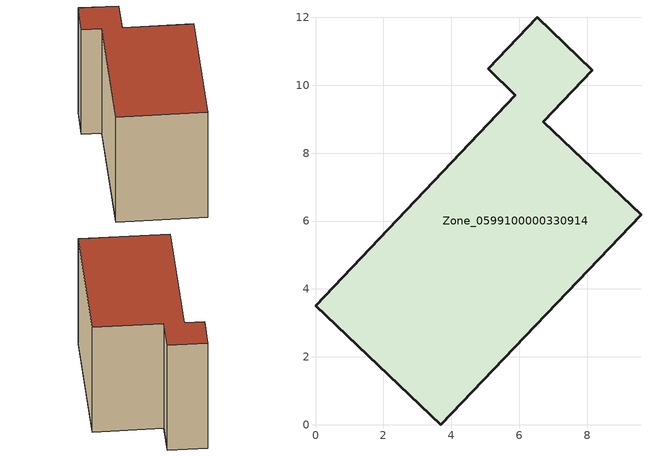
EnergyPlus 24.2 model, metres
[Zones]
Zone_0599100000330914
 floor ground (C_G): 5.09,10.48 6.54,12 8.15,10.45 6.71,8.93 9.59,6.19 3.69,0 0,3.51 5.89,9.71 z3.21
 wall outside (C_F): 3.69,0 9.59,6.19 6.71,8.93 8.15,10.45 6.54,12 5.09,10.48 5.89,9.71 0,3.51 3.69,0 z3.21:10.24
 roof outside (C_R): 5.89,9.71 0,3.51 3.69,0 9.59,6.19 6.71,8.93 8.15,10.45 6.54,12 5.09,10.48 z10.24
[BUILDING]
Pand.0599100000330914: North Axis=0; Terrain=City; Loads Convergence Tolerance Value=0.04; Temperature Convergence Tolerance Value=0.4; Solar Distribution=FullExterior; Maximum Number of Warmup Days=25; Minimum Number of Warmup Days=1
[Site:Location]
Rotterdam.The.Hague.AP_ZH_NLD Design_Conditions: Latitude=51.96; Longitude=4.45; Time Zone=1; Elevation=-4.5
[SITE:GROUNDTEMPERATURE:BUILDINGSURFACE]
18, 18, 18, 18, 18, 18, 18, 18, 18, 18, 18, 18
[MATERIAL] Thermal Absorptance=0.9; Solar Absorptance=0.7; Visible Absorptance=0.7
Name | Roughness | Thickness | Conductivity | Density | Specific Heat
G.TI.1975-1991 | MediumSmooth | 0.15 | 0.288461 | 540 | 1210
F.TI.1975-1991 | Rough | 0.3 | 0.230769 | 1920 | 840
R.TI.1975-1991 | MediumRough | 0.2 | 0.153846 | 1500 | 1000
[CONSTRUCTION]
C_G: G.TI.1975-1991
C_F: F.TI.1975-1991
C_R: R.TI.1975-1991
[ZONE]
Zone_0599100000330914: Type=1; Multiplier=1; Ceiling Height=Autocalculate; Volume=Autocalculate; Floor Area=autocalculate; Part of Total Floor Area=Yes
[ZONEINFILTRATION:DESIGNFLOWRATE]
Infil_Zone_0599100000330914: Zone or ZoneList or Space or SpaceList=Zone_0599100000330914; Schedule=AlwaysOn; Design Flow Rate Calculation Method=Flow/Area; Flow Rate per Floor Area=0.003; Constant Term Coefficient=1; Temperature Term Coefficient=0; Velocity Term Coefficient=0; Velocity Squared Term Coefficient=0
[HVACTEMPLATE:ZONE:IDEALLOADSAIRSYSTEM]
Zone_0599100000330914: Maximum Heating Supply Air Temperature=50; Minimum Cooling Supply Air Temperature=13; Maximum Heating Supply Air Humidity Ratio=0.0156; Minimum Cooling Supply Air Humidity Ratio=0.0077; Heating Limit=NoLimit; Cooling Limit=NoLimit; Dehumidification Control Type=ConstantSensibleHeatRatio; Cooling Sensible Heat Ratio=0.7; Dehumidification Setpoint=60; Humidification Control Type=None; Humidification Setpoint=30; Outdoor Air Method=None; Outdoor Air Flow Rate per Person=0.00944; Outdoor Air Flow Rate per Zone Floor Area=0; Outdoor Air Flow Rate per Zone=0; Demand Controlled Ventilation Type=None; Outdoor Air Economizer Type=NoEconomizer; Heat Recovery Type=None; Sensible Heat Recovery Effectiveness=0.7; Latent Heat Recovery Effectiveness=0.65
[ZONECONTROL:THERMOSTAT]
ThermostatControl_Zone_0599100000330914: Zone or ZoneList=Zone_0599100000330914; Control Type Schedule=DualSetpointControlType; Control 1=Thermostat_Zone_0599100000330914; Temperature Difference Between Cutout And Setpoint=0
[THERMOSTATSETPOINT:DUALSETPOINT]
Thermostat_Zone_0599100000330914: Heating Setpoint Temperature Schedule=HeatingSetpoint_Zone_0599100000330914; Cooling Setpoint Temperature Schedule=CoolingSetpoint_Zone_0599100000330914
[SCHEDULE:COMPACT]
HeatingSetpoint_Zone_0599100000330914: Through: 12/31, For: AllDays, Until: 24:00, 21
CoolingSetpoint_Zone_0599100000330914: Through: 12/31, For: AllDays, Until: 24:00, 24
DualSetpointControlType: Through: 12/31, For: AllDays, Until: 24:00, 4
AlwaysOn: Through: 12/31, For: AllDays, Until: 24:00, 1
